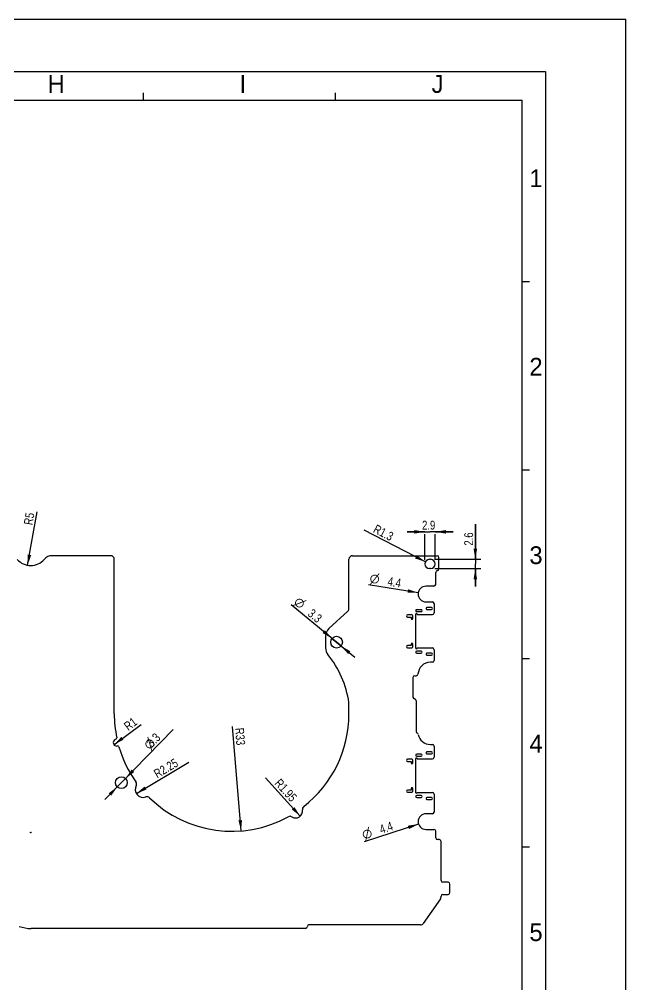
# Model space of a CAD drawing. Header units: millimetres. Extents: x 0 to 594, y 0 to 420.
# Drawn here: x 423.5 to 594, y 148.5 to 420 of the extents above; entities that cross this region are included whole.
import ezdxf

# ---------------------------------------------------------------- set-up
doc = ezdxf.new("R2010")
doc.units = ezdxf.units.MM
doc.header["$LTSCALE"] = 32.67
doc.layers.get('0').update_dxf_attribs({"linetype": 'CONTINUOUS'})
doc.styles.get("Standard").update_dxf_attribs({"font": 'txt', "width": 0.8})
doc.styles.add('TEXTSTYLE_2', font='txt')
doc.styles.add('TEXTSTYLE_3', font='symbol_asme.ttf')
doc.dimstyles.new('DIMSTYLE_1', dxfattribs={"dimtxt": 2.5, "dimasz": 3, "dimexe": 1.5, "dimexo": 1.2, "dimtad": 1, "dimdsep": 46, "dimtxsty": 'STANDARD', "dimblk": '_FILLED', "dimblk1": '_FILLED', "dimblk2": '_FILLED', "dimcen": 0.09, "dimazin": 2, "dimtp": 0.01, "dimtm": 0.01, "dimtfac": 1, "dimtofl": 0, "dimtmove": 0, "dimatfit": 3, "dimldrblk": '_FILLED', "dimfxl": 1, "dimtolj": 1, "dimarcsym": 0})
doc.dimstyles.new('DIMSTYLE_2', dxfattribs={"dimtxt": 2.5, "dimasz": 3, "dimexe": 1.5, "dimexo": 1.2, "dimtad": 1, "dimdsep": 46, "dimtxsty": 'STANDARD', "dimblk": '_FILLED', "dimblk1": '_FILLED', "dimblk2": '_FILLED', "dimcen": 0.09, "dimazin": 2, "dimtp": 0.01, "dimtm": 0.01, "dimtfac": 1, "dimtofl": 0, "dimtmove": 0, "dimatfit": 3, "dimldrblk": '_FILLED', "dimfxl": 1, "dimtolj": 1, "dimarcsym": 0})
doc.dimstyles.new('DIMSTYLE_3', dxfattribs={"dimtxt": 2.5, "dimasz": 3, "dimexe": 1.5, "dimexo": 1.2, "dimtad": 1, "dimdsep": 46, "dimtxsty": 'STANDARD', "dimblk": '_FILLED', "dimblk1": '_FILLED', "dimblk2": '_FILLED', "dimcen": 0.09, "dimazin": 2, "dimtp": 0.01, "dimtm": 0.01, "dimtfac": 1, "dimtofl": 0, "dimtmove": 0, "dimatfit": 1, "dimldrblk": '_FILLED', "dimfxl": 1, "dimtolj": 1, "dimarcsym": 0})
doc.dimstyles.new('DIMSTYLE_5', dxfattribs={"dimtxt": 2.5, "dimasz": 3, "dimexe": 1.5, "dimexo": 1.2, "dimtad": 1, "dimdsep": 46, "dimtxsty": 'STANDARD', "dimblk": '_FILLED', "dimblk1": '_FILLED', "dimblk2": '_FILLED', "dimcen": 0.09, "dimazin": 2, "dimtp": 0.01, "dimtm": 0.01, "dimtfac": 1, "dimtmove": 0, "dimatfit": 2, "dimldrblk": '_FILLED', "dimfxl": 1, "dimtolj": 1, "dimarcsym": 0})

# ---------------------------------------------------------------- blocks, each defined once
blk = doc.blocks.new('_FILLED')
at = {"color": 0, "linetype": 'BYBLOCK'}
blk.add_solid([(0, 0), (-1, 0.167), (-1, -0.167)], dxfattribs=at)
blk = doc.blocks.new('*D1')
at = {"color": 7, "linetype": 'CONTINUOUS'}
blk.add_line((425.81, 266.48), (428.48, 281.48), dxfattribs=at)
at = {"color": 7, "linetype": 'CONTINUOUS', "xscale": 3, "yscale": 3, "zscale": 3, "rotation": 259.9449396595}
blk.add_blockref('_FILLED', (425.81, 266.48), dxfattribs=at)
at = {"color": 7, "linetype": 'CONTINUOUS', "insert": (424.7, 278.09), "char_height": 2.5, "width": 4, "attachment_point": 1, "rotation": 79.9449, "line_spacing_factor": 0.9}
blk.add_mtext('R5', dxfattribs=at)
blk = doc.blocks.new('*D40')
at = {"color": 7, "linetype": 'CONTINUOUS'}
for p, q in [((537.54, 275.88), (532.54, 275.88)), ((532.54, 275.88), (538.99, 275.88)), ((537.54, 268.05), (537.54, 275.26)), ((545.44, 275.88), (538.99, 275.88)), ((540.44, 275.88), (545.44, 275.88)), ((540.44, 268.05), (540.44, 275.26))]:
    blk.add_line(p, q, dxfattribs=at)
at = {"color": 7, "linetype": 'CONTINUOUS', "xscale": 3, "yscale": 3, "zscale": 3}
blk.add_blockref('_FILLED', (537.54, 275.88), dxfattribs=at)
at = {"color": 7, "linetype": 'CONTINUOUS', "xscale": 3, "yscale": 3, "zscale": 3, "rotation": 180}
blk.add_blockref('_FILLED', (540.44, 275.88), dxfattribs=at)
at = {"color": 7, "linetype": 'CONTINUOUS', "insert": (538.59, 279.01), "char_height": 2.5, "width": 6, "attachment_point": 2, "line_spacing_factor": 0.9}
blk.add_mtext('2.9', dxfattribs=at)
blk = doc.blocks.new('*D41')
at = {"color": 7, "linetype": 'CONTINUOUS'}
for p, q in [((551.72, 268.15), (551.72, 278)), ((551.72, 278), (551.72, 266.85)), ((540.34, 268.15), (553.22, 268.15)), ((551.72, 260.55), (551.72, 266.85)), ((540.34, 265.55), (553.22, 265.55)), ((551.72, 265.55), (551.72, 260.55))]:
    blk.add_line(p, q, dxfattribs=at)
at = {"color": 7, "linetype": 'CONTINUOUS', "xscale": 3, "yscale": 3, "zscale": 3}
for p, rotation in [((551.72, 268.15), 270), ((551.72, 265.55), 90)]:
    blk.add_blockref('_FILLED', p, dxfattribs=dict(at, rotation=rotation))
at = {"color": 7, "linetype": 'CONTINUOUS', "insert": (548.6, 272), "char_height": 2.5, "width": 6, "attachment_point": 1, "rotation": 90, "line_spacing_factor": 0.9}
blk.add_mtext('2.6', dxfattribs=at)
blk = doc.blocks.new('*D42')
at = {"color": 7, "linetype": 'CONTINUOUS'}
blk.add_line((537.68, 267.45), (520.42, 276.36), dxfattribs=at)
at = {"color": 7, "linetype": 'CONTINUOUS', "xscale": 3, "yscale": 3, "zscale": 3, "rotation": 332.6978348647}
blk.add_blockref('_FILLED', (537.68, 267.45), dxfattribs=at)
at = {"color": 7, "linetype": 'CONTINUOUS', "insert": (528.96, 275.46), "char_height": 2.5, "width": 8, "attachment_point": 3, "rotation": 332.6978, "line_spacing_factor": 0.9}
blk.add_mtext('R1.3', dxfattribs=at)
blk = doc.blocks.new('*D43')
at = {"color": 7, "linetype": 'CONTINUOUS'}
blk.add_line((535.67, 258.75), (521.67, 261), dxfattribs=at)
at = {"color": 7, "linetype": 'CONTINUOUS', "xscale": 3, "yscale": 3, "zscale": 3, "rotation": 350.8646261844}
blk.add_blockref('_FILLED', (535.67, 258.75), dxfattribs=at)
at = {"color": 7, "linetype": 'CONTINUOUS', "insert": (531, 262.66), "char_height": 2.5, "width": 13.4231, "attachment_point": 3, "rotation": 350.8646, "line_spacing_factor": 0.9, "style": 'TEXTSTYLE_3'}
blk.add_mtext('{\\ftxt;\\W0.0001;\\H0.0001;\\~}{\\ftxt;\\W1.1794871795;\\H2.5; }{\\ftxt;\\W0.0001;\\H0.0001;\\~}\\ftxt;{\\W0.8;4.4}', dxfattribs=at)
blk = doc.blocks.new('*D44')
at = {"color": 7, "linetype": 'CONTINUOUS'}
blk.add_line((535.75, 193.71), (520.49, 188.69), dxfattribs=at)
at = {"color": 7, "linetype": 'CONTINUOUS', "xscale": 3, "yscale": 3, "zscale": 3, "rotation": 18.2207314153}
blk.add_blockref('_FILLED', (535.75, 193.71), dxfattribs=at)
at = {"color": 7, "linetype": 'CONTINUOUS', "insert": (528.02, 194.46), "char_height": 2.5, "width": 13.4231, "attachment_point": 3, "rotation": 18.2207, "line_spacing_factor": 0.9, "style": 'TEXTSTYLE_3'}
blk.add_mtext('{\\ftxt;\\W0.0001;\\H0.0001;\\~}{\\ftxt;\\W1.1794871795;\\H2.5; }{\\ftxt;\\W0.0001;\\H0.0001;\\~}\\ftxt;{\\W0.8;4.4}', dxfattribs=at)
blk = doc.blocks.new('*D65')
at = {"color": 7, "linetype": 'CONTINUOUS'}
for p, q in [((452.19, 205.35), (466.72, 220.32)), ((453.34, 206.53), (452.19, 205.35)), ((453.34, 206.53), (453.34, 206.53)), ((452.19, 205.35), (447.56, 200.58)), ((451.04, 204.17), (452.19, 205.35)), ((451.04, 204.17), (451.04, 204.17))]:
    blk.add_line(p, q, dxfattribs=at)
at = {"color": 7, "linetype": 'CONTINUOUS', "xscale": 3, "yscale": 3, "zscale": 3}
for p, rotation in [((453.34, 206.53), 225.858800442), ((451.04, 204.17), 45.8578457977)]:
    blk.add_blockref('_FILLED', p, dxfattribs=dict(at, rotation=rotation))
at = {"color": 7, "linetype": 'CONTINUOUS', "insert": (458.24, 216.07), "char_height": 2.5, "width": 13.4231, "attachment_point": 1, "rotation": 45.8584, "line_spacing_factor": 0.9, "style": 'TEXTSTYLE_3'}
blk.add_mtext('{\\ftxt;\\W0.0001;\\H0.0001;\\~}{\\ftxt;\\W1.1794871795;\\H2.5; }{\\ftxt;\\W0.0001;\\H0.0001;\\~}\\ftxt;{\\W0.8;3.3}', dxfattribs=at)
blk = doc.blocks.new('*D66')
at = {"color": 7, "linetype": 'CONTINUOUS'}
for p, q in [((512.69, 244.85), (499.95, 255.34)), ((511.41, 245.9), (511.41, 245.9)), ((511.41, 245.9), (512.69, 244.85)), ((513.96, 243.8), (512.69, 244.85)), ((512.69, 244.85), (517.82, 240.62)), ((513.96, 243.8), (513.96, 243.8))]:
    blk.add_line(p, q, dxfattribs=at)
at = {"color": 7, "linetype": 'CONTINUOUS', "xscale": 3, "yscale": 3, "zscale": 3}
for p, rotation in [((511.41, 245.9), 320.5335155422), ((513.96, 243.8), 140.5335155422)]:
    blk.add_blockref('_FILLED', p, dxfattribs=dict(at, rotation=rotation))
at = {"color": 7, "linetype": 'CONTINUOUS', "insert": (508.84, 252.06), "char_height": 2.5, "width": 13.4231, "attachment_point": 3, "rotation": 320.5345, "line_spacing_factor": 0.9, "style": 'TEXTSTYLE_3'}
blk.add_mtext('{\\ftxt;\\W0.0001;\\H0.0001;\\~}{\\ftxt;\\W1.1794871795;\\H2.5; }{\\ftxt;\\W0.0001;\\H0.0001;\\~}\\ftxt;{\\W0.8;3.3}', dxfattribs=at)
blk = doc.blocks.new('*D67')
at = {"color": 7, "linetype": 'CONTINUOUS'}
blk.add_line((485.85, 191.79), (483.47, 221.17), dxfattribs=at)
at = {"color": 7, "linetype": 'CONTINUOUS', "xscale": 3, "yscale": 3, "zscale": 3, "rotation": 274.6227061536}
blk.add_blockref('_FILLED', (485.85, 191.79), dxfattribs=at)
at = {"color": 7, "linetype": 'CONTINUOUS', "insert": (486.83, 218.43), "char_height": 2.5, "width": 6, "attachment_point": 2, "rotation": 274.6227, "line_spacing_factor": 0.9}
blk.add_mtext('R33', dxfattribs=at)
blk = doc.blocks.new('*D68')
at = {"color": 7, "linetype": 'CONTINUOUS'}
blk.add_line((502.48, 195.93), (492.72, 206.75), dxfattribs=at)
at = {"color": 7, "linetype": 'CONTINUOUS', "xscale": 3, "yscale": 3, "zscale": 3, "rotation": 312.0287487211}
blk.add_blockref('_FILLED', (502.48, 195.93), dxfattribs=at)
at = {"color": 7, "linetype": 'CONTINUOUS', "insert": (501.74, 201.41), "char_height": 2.5, "width": 10, "attachment_point": 3, "rotation": 312.0287, "line_spacing_factor": 0.9}
blk.add_mtext('R1.95', dxfattribs=at)
blk = doc.blocks.new('*D69')
at = {"color": 7, "linetype": 'CONTINUOUS'}
blk.add_line((456.39, 202.3), (471.19, 211.07), dxfattribs=at)
at = {"color": 7, "linetype": 'CONTINUOUS', "xscale": 3, "yscale": 3, "zscale": 3, "rotation": 210.6510591259}
blk.add_blockref('_FILLED', (456.39, 202.3), dxfattribs=at)
at = {"color": 7, "linetype": 'CONTINUOUS', "insert": (460.99, 208.66), "char_height": 2.5, "width": 10, "attachment_point": 1, "rotation": 30.6511, "line_spacing_factor": 0.9}
blk.add_mtext('R2.25', dxfattribs=at)
blk = doc.blocks.new('*D70')
at = {"color": 7, "linetype": 'CONTINUOUS'}
blk.add_line((450.09, 216.03), (457.71, 221.75), dxfattribs=at)
at = {"color": 7, "linetype": 'CONTINUOUS', "xscale": 3, "yscale": 3, "zscale": 3, "rotation": 216.9245402925}
blk.add_blockref('_FILLED', (450.09, 216.03), dxfattribs=at)
at = {"color": 7, "linetype": 'CONTINUOUS', "insert": (452.63, 221.84), "char_height": 2.5, "width": 4, "attachment_point": 1, "rotation": 36.9245, "line_spacing_factor": 0.9}
blk.add_mtext('R1', dxfattribs=at)

msp = doc.modelspace()

# ---------------------------------------------------------------- linework, layer by layer
at = {"color": 7, "linetype": 'CONTINUOUS'}
for p, q in [((0, 420), (594, 420)), ((594, 0), (594, 420)), ((20.422, 405.309), (571.422, 405.309)), ((571.422, 405.309), (571.422, 20.309)), ((458.422, 397.309), (458.422, 399.309)), ((512.422, 397.309), (512.422, 399.309)), ((26.422, 397.309), (564.922, 397.309)), ((564.922, 28.309), (564.922, 397.309)), ((564.922, 346.309), (566.922, 346.309)), ((564.922, 293.309), (566.922, 293.309)), ((449.188, 269.179), (432.75, 269.179)), ((517.188, 269.179), (540.988, 269.179)), ((450.188, 224.679), (450.188, 268.179)), ((516.188, 254.336), (516.188, 268.179)), ((538.838, 268.149), (539.138, 268.149)), ((541.488, 265.479), (541.488, 268.679)), ((539.138, 265.549), (538.838, 265.549)), ((540.588, 261.099), (540.588, 264.484)), ((540.088, 260.599), (537.838, 260.599)), ((537.838, 256.199), (539.638, 256.199)), ((540.138, 255.699), (540.138, 253.124)), ((510.548, 248.669), (515.868, 253.602)), ((533.893, 252.519), (532.643, 252.519)), ((534.893, 252.624), (534.893, 243.224)), ((536.523, 253.994), (535.223, 253.994)), ((535.223, 253.444), (536.523, 253.444)), ((535.393, 252.624), (539.638, 252.624)), ((539.423, 254.594), (538.123, 254.594)), ((538.123, 254.044), (539.423, 254.044)), ((532.643, 251.919), (533.673, 251.919)), ((533.673, 251.919), (533.673, 251.494)), ((534.123, 251.494), (534.123, 252.289)), ((509.588, 246.47), (509.588, 243.254)), ((533.673, 243.879), (532.643, 243.879)), ((532.643, 243.279), (533.893, 243.279)), ((533.673, 244.304), (533.673, 243.879)), ((534.123, 243.509), (534.123, 244.304)), ((536.523, 242.354), (535.223, 242.354)), ((535.223, 241.804), (536.523, 241.804)), ((535.393, 243.224), (539.638, 243.224)), ((539.423, 241.754), (538.123, 241.754)), ((540.138, 242.724), (540.138, 239.699)), ((538.123, 241.204), (539.423, 241.204)), ((539.638, 239.199), (539.088, 239.199)), ((564.922, 240.309), (566.922, 240.309)), ((534.188, 234.899), (534.188, 229.389)), ((534.688, 235.399), (535.093, 235.399)), ((535.088, 228.414), (535.088, 219.749)), ((516.188, 224.679), (516.188, 227.864)), ((539.088, 216.099), (539.638, 216.099)), ((540.138, 215.599), (540.138, 212.524)), ((533.893, 211.919), (532.643, 211.919)), ((534.893, 212.024), (534.893, 202.624)), ((536.523, 213.394), (535.223, 213.394)), ((535.223, 212.844), (536.523, 212.844)), ((535.393, 212.024), (539.638, 212.024)), ((539.423, 213.994), (538.123, 213.994)), ((538.123, 213.444), (539.423, 213.444)), ((532.643, 211.319), (533.673, 211.319)), ((533.673, 211.319), (533.673, 210.894)), ((534.123, 210.894), (534.123, 211.689)), ((533.673, 203.704), (533.673, 203.279)), ((534.123, 202.909), (534.123, 203.704)), ((533.673, 203.279), (532.643, 203.279)), ((532.643, 202.679), (533.893, 202.679)), ((536.523, 201.754), (535.223, 201.754)), ((535.223, 201.204), (536.523, 201.204)), ((535.393, 202.624), (539.638, 202.624)), ((539.423, 201.154), (538.123, 201.154)), ((540.138, 202.124), (540.138, 197.099)), ((538.123, 200.604), (539.423, 200.604)), ((539.638, 196.599), (537.838, 196.599)), ((426.588, 191.349), (426.788, 191.349)), ((426.688, 191.449), (426.688, 191.249)), ((537.838, 192.199), (540.088, 192.199)), ((540.588, 189.849), (540.588, 191.699)), ((541.588, 189.349), (541.088, 189.349)), ((542.088, 177.849), (542.088, 188.849)), ((564.922, 187.309), (566.922, 187.309)), ((544.088, 177.349), (542.588, 177.349)), ((544.588, 174.449), (544.588, 176.849)), ((542.588, 173.949), (544.088, 173.949)), ((541.907, 172.66), (537.087, 165.776)), ((542.088, 173.233), (542.088, 173.449)), ((503.938, 164.349), (426.858, 164.349)), ((536.267, 165.349), (504.938, 165.349))]:
    msp.add_line(p, q, dxfattribs=at)
for centre, radius in [((512.688, 244.849), 1.65), ((452.188, 205.349), 1.65), ((426.688, 191.349), 0.1)]:
    msp.add_circle(centre, radius, dxfattribs=at)
for centre, radius, start, end in [((432.75, 266.179), 3, 90, 139.26964), ((449.188, 268.179), 1, 0, 90), ((517.188, 268.179), 1, 90, 180), ((540.988, 268.679), 0.5, 0, 90), ((426.688, 271.399), 5, 220.73036, 319.26964), ((538.838, 266.849), 1.3, 90, 270), ((539.138, 266.849), 1.3, 270, 90), ((541.088, 264.484), 0.5, 95.73917, 180), ((540.988, 265.479), 0.5, 275.73917, 360), ((540.088, 261.099), 0.5, 270, 360), ((537.838, 258.399), 2.2, 90, 270), ((539.638, 255.699), 0.5, 0, 90), ((515.188, 254.336), 1, 312.84, 360), ((532.643, 252.219), 0.3, 90, 270), ((533.893, 252.289), 0.23, 0, 90), ((535.143, 252.624), 0.25, 0, 180), ((535.223, 253.719), 0.275, 90, 270), ((536.523, 253.719), 0.275, 270, 90), ((538.123, 254.319), 0.275, 90, 270), ((539.423, 254.319), 0.275, 270, 90), ((539.638, 253.124), 0.5, 270, 360), ((533.898, 251.494), 0.225, 180, 360), ((512.588, 246.47), 3, 132.84, 180), ((533.898, 244.304), 0.225, 0, 180), ((512.588, 243.254), 3, 180, 218.64112), ((532.643, 243.579), 0.3, 90, 270), ((533.893, 243.509), 0.23, 270, 360), ((535.143, 243.224), 0.25, 180, 360), ((535.223, 242.079), 0.275, 90, 270), ((536.523, 242.079), 0.275, 270, 90), ((538.123, 241.479), 0.275, 90, 270), ((539.423, 241.479), 0.275, 270, 90), ((539.638, 242.724), 0.5, 0, 90), ((487.828, 223.459), 28.7, 8.82807, 38.64112), ((539.088, 235.699), 3.5, 90, 177.13402), ((539.638, 239.699), 0.5, 270, 360), ((534.688, 234.899), 0.5, 90, 180), ((535.093, 235.899), 0.5, 270, 357.13402), ((534.688, 229.399), 0.5, 180, 264.26083), ((534.588, 228.404), 0.5, 0, 84.26083), ((483.188, 224.679), 33, 180, 191.76266), ((483.188, 224.679), 33, 307.91767, 360), ((450.892, 216.627), 1, 103.18021, 284.81979), ((450.587, 217.891), 0.3, 284.78459, 11.76266), ((535.588, 219.749), 0.5, 180, 244.63592), ((535.159, 218.846), 0.5, 10.85948, 64.63592), ((539.088, 219.599), 3.5, 190.85948, 270), ((451.216, 215.368), 0.3, 16.23734, 103.21541), ((483.188, 224.679), 33, 196.23734, 215.38329), ((539.638, 215.599), 0.5, 0, 90), ((532.643, 211.619), 0.3, 90, 270), ((533.893, 211.689), 0.23, 0, 90), ((535.143, 212.024), 0.25, 0, 180), ((535.223, 213.119), 0.275, 90, 270), ((536.523, 213.119), 0.275, 270, 90), ((538.123, 213.719), 0.275, 90, 270), ((539.423, 213.719), 0.275, 270, 90), ((539.638, 212.524), 0.5, 270, 360), ((533.898, 210.894), 0.225, 180, 360), ((458.326, 203.446), 2.25, 151.591, 289.409), ((455.468, 204.992), 1, 331.591, 35.38329), ((533.898, 203.704), 0.225, 0, 180), ((459.406, 200.38), 1, 45.61671, 109.409), ((483.188, 224.679), 33, 225.61671, 298.82233), ((532.643, 202.979), 0.3, 90, 270), ((533.893, 202.909), 0.23, 270, 360), ((535.143, 202.624), 0.25, 180, 360), ((535.223, 201.479), 0.275, 90, 270), ((536.523, 201.479), 0.275, 270, 90), ((538.123, 200.879), 0.275, 90, 270), ((539.423, 200.879), 0.275, 270, 90), ((539.638, 202.124), 0.5, 0, 90), ((504.082, 197.857), 1, 127.91767, 189.41071), ((499.579, 194.891), 1, 57.32929, 118.82233), ((501.172, 197.375), 1.95, 237.32929, 9.41071), ((537.838, 194.399), 2.2, 90, 270), ((539.638, 197.099), 0.5, 270, 360), ((540.088, 191.699), 0.5, 0, 90), ((541.088, 189.849), 0.5, 180, 270), ((541.588, 188.849), 0.5, 0, 90), ((542.588, 177.849), 0.5, 180, 270), ((544.088, 176.849), 0.5, 0, 90), ((542.588, 173.449), 0.5, 90, 180), ((544.088, 174.449), 0.5, 270, 360), ((541.088, 173.233), 1, 325, 360), ((536.267, 166.349), 1, 270, 325), ((426.858, 174.349), 10, 250.25008, 270), ((503.938, 164.849), 0.5, 270, 360), ((504.938, 164.849), 0.5, 90, 180)]:
    msp.add_arc(centre, radius, start, end, dxfattribs=at)
for points in [[(522.745, 263.308), (522.364, 263.24), (522.459, 263.372)], [(522.831, 263.386), (522.459, 263.372), (522.57, 263.484)], [(522.459, 263.372), (522.831, 263.386), (522.745, 263.308)], [(523.055, 263.516), (522.57, 263.484), (522.698, 263.592)], [(523.055, 263.516), (522.936, 263.462), (522.57, 263.484)], [(522.57, 263.484), (522.936, 263.462), (522.831, 263.386)], [(523.436, 263.585), (522.698, 263.592), (522.823, 263.683)], [(523.304, 263.569), (523.19, 263.55), (522.698, 263.592)], [(523.436, 263.585), (523.304, 263.569), (522.698, 263.592)], [(522.698, 263.592), (523.19, 263.55), (523.055, 263.516)], [(524.125, 263.271), (522.705, 261.909), (523.929, 263.431)], [(524.268, 263.469), (522.823, 263.683), (522.961, 263.735)], [(523.436, 263.585), (522.823, 263.683), (524.268, 263.469)], [(524.09, 263.627), (522.961, 263.735), (523.117, 263.784)], [(524.268, 263.469), (522.961, 263.735), (524.09, 263.627)], [(523.969, 263.684), (523.117, 263.784), (523.288, 263.812)], [(523.117, 263.784), (523.969, 263.684), (524.09, 263.627)], [(523.726, 263.778), (523.288, 263.812), (523.438, 263.825)], [(523.726, 263.778), (523.849, 263.74), (523.288, 263.812)], [(523.288, 263.812), (523.849, 263.74), (523.969, 263.684)], [(523.562, 263.564), (523.436, 263.585), (524.268, 263.469)], [(523.438, 263.825), (523.603, 263.817), (523.726, 263.778)], [(523.67, 263.547), (523.562, 263.564), (524.268, 263.469)], [(523.757, 263.514), (523.67, 263.547), (524.268, 263.469)], [(523.845, 263.482), (523.757, 263.514), (524.268, 263.469)], [(523.929, 263.431), (523.845, 263.482), (524.268, 263.469)], [(523.929, 263.431), (524.268, 263.469), (524.379, 263.359)], [(523.929, 263.431), (524.379, 263.359), (524.125, 263.271)], [(524.798, 264.123), (524.09, 263.627), (524.62, 264.281)], [(524.09, 263.627), (524.798, 264.123), (524.268, 263.469)], [(524.379, 263.359), (524.452, 263.236), (524.125, 263.271)], [(522.722, 261.556), (522.016, 261.078), (522.544, 261.714)], [(522.016, 261.078), (522.722, 261.556), (522.212, 260.917)], [(522.433, 262.748), (522.175, 262.641), (522.199, 262.786)], [(522.433, 262.748), (522.433, 262.637), (522.175, 262.641)], [(522.175, 262.641), (522.433, 262.637), (522.431, 262.508)], [(522.431, 262.508), (522.188, 262.491), (522.175, 262.641)], [(522.188, 262.491), (522.431, 262.508), (522.45, 262.394)], [(522.45, 262.394), (522.201, 262.342), (522.188, 262.491)], [(522.471, 262.871), (522.199, 262.786), (522.225, 262.948)], [(522.199, 262.786), (522.471, 262.871), (522.433, 262.748)], [(522.201, 262.342), (522.45, 262.394), (522.471, 262.298)], [(522.471, 262.298), (522.235, 262.207), (522.201, 262.342)], [(522.509, 262.994), (522.225, 262.948), (522.287, 263.104)], [(522.225, 262.948), (522.509, 262.994), (522.471, 262.871)], [(522.471, 262.298), (522.508, 262.181), (522.235, 262.207)], [(522.235, 262.207), (522.508, 262.181), (522.566, 262.08)], [(522.566, 262.08), (522.305, 262.066), (522.235, 262.207)], [(522.566, 263.115), (522.287, 263.104), (522.364, 263.24)], [(522.287, 263.104), (522.566, 263.115), (522.509, 262.994)], [(522.305, 262.066), (522.566, 262.08), (522.626, 261.996)], [(522.626, 261.996), (522.359, 261.946), (522.305, 262.066)], [(522.626, 261.996), (522.705, 261.909), (522.359, 261.946)], [(522.45, 261.821), (522.359, 261.946), (522.705, 261.909)], [(522.745, 263.308), (522.655, 263.211), (522.364, 263.24)], [(522.364, 263.24), (522.655, 263.211), (522.566, 263.115)], [(522.882, 261.751), (522.45, 261.821), (522.705, 261.909)], [(522.882, 261.751), (522.544, 261.714), (522.45, 261.821)], [(522.882, 261.751), (522.967, 261.701), (522.544, 261.714)], [(523.249, 261.619), (523.375, 261.598), (522.544, 261.714)], [(523.159, 261.633), (523.249, 261.619), (522.544, 261.714)], [(523.054, 261.668), (523.159, 261.633), (522.544, 261.714)], [(522.967, 261.701), (523.054, 261.668), (522.544, 261.714)], [(523.85, 261.448), (522.544, 261.714), (523.375, 261.598)], [(522.544, 261.714), (523.85, 261.448), (522.722, 261.556)], [(522.705, 261.909), (524.125, 263.271), (522.882, 261.751)], [(522.722, 261.556), (523.85, 261.448), (523.694, 261.399)], [(523.694, 261.399), (522.842, 261.499), (522.722, 261.556)], [(522.842, 261.499), (523.694, 261.399), (523.542, 261.368)], [(523.542, 261.368), (522.962, 261.443), (522.842, 261.499)], [(523.085, 261.405), (522.962, 261.443), (523.542, 261.368)], [(523.212, 261.384), (523.085, 261.405), (523.542, 261.368)], [(523.212, 261.384), (523.542, 261.368), (523.374, 261.358)], [(523.991, 261.518), (523.375, 261.598), (523.507, 261.614)], [(523.375, 261.598), (523.991, 261.518), (523.85, 261.448)], [(523.507, 261.614), (523.639, 261.63), (524.131, 261.588)], [(523.507, 261.614), (524.131, 261.588), (523.991, 261.518)], [(524.131, 261.588), (523.639, 261.63), (523.756, 261.666)], [(523.756, 261.666), (523.876, 261.721), (524.242, 261.699)], [(523.756, 261.666), (524.242, 261.699), (524.131, 261.588)], [(524.242, 261.699), (523.876, 261.721), (523.98, 261.797)], [(524.352, 261.811), (523.98, 261.797), (524.085, 261.872)], [(523.98, 261.797), (524.352, 261.811), (524.242, 261.699)], [(524.085, 261.872), (524.174, 261.969), (524.447, 261.943)], [(524.085, 261.872), (524.447, 261.943), (524.352, 261.811)], [(524.185, 263.187), (524.125, 263.271), (524.452, 263.236)], [(524.447, 261.943), (524.174, 261.969), (524.246, 262.068)], [(524.185, 263.187), (524.452, 263.236), (524.525, 263.114)], [(524.525, 263.114), (524.264, 263.1), (524.185, 263.187)], [(524.525, 262.079), (524.246, 262.068), (524.302, 262.189)], [(524.246, 262.068), (524.525, 262.079), (524.447, 261.943)], [(524.264, 263.1), (524.525, 263.114), (524.576, 262.976)], [(524.576, 262.976), (524.303, 263.002), (524.264, 263.1)], [(524.587, 262.235), (524.302, 262.189), (524.358, 262.309)], [(524.302, 262.189), (524.587, 262.235), (524.525, 262.079)], [(524.34, 262.885), (524.303, 263.002), (524.576, 262.976)], [(524.34, 262.885), (524.576, 262.976), (524.61, 262.841)], [(524.61, 262.841), (524.38, 262.786), (524.34, 262.885)], [(524.613, 262.397), (524.358, 262.309), (524.379, 262.435)], [(524.358, 262.309), (524.613, 262.397), (524.587, 262.235)], [(524.379, 262.435), (524.396, 262.543), (524.636, 262.541)], [(524.379, 262.435), (524.636, 262.541), (524.613, 262.397)], [(524.38, 262.786), (524.61, 262.841), (524.641, 262.688)], [(524.641, 262.688), (524.398, 262.672), (524.38, 262.786)], [(524.636, 262.541), (524.396, 262.543), (524.398, 262.672)], [(524.398, 262.672), (524.641, 262.688), (524.636, 262.541)], [(501.135, 255.289), (500.285, 255.232), (501.061, 255.515)], [(500.285, 255.232), (501.135, 255.289), (500.373, 254.994)], [(501.275, 255.717), (501.02, 255.809), (501.033, 255.94)], [(501.275, 255.717), (501.299, 255.603), (501.02, 255.809)], [(501.035, 255.655), (501.02, 255.809), (501.299, 255.603)], [(501.265, 255.82), (501.033, 255.94), (501.044, 256.097)], [(501.033, 255.94), (501.265, 255.82), (501.275, 255.717)], [(501.373, 255.376), (501.035, 255.655), (501.299, 255.603)], [(501.373, 255.376), (501.061, 255.515), (501.035, 255.655)], [(501.294, 256.056), (501.044, 256.097), (501.083, 256.23)], [(501.294, 256.056), (501.267, 255.937), (501.044, 256.097)], [(501.044, 256.097), (501.267, 255.937), (501.265, 255.82)], [(501.622, 255.077), (501.721, 254.995), (501.061, 255.515)], [(501.552, 255.135), (501.622, 255.077), (501.061, 255.515)], [(501.479, 255.218), (501.552, 255.135), (501.061, 255.515)], [(501.42, 255.29), (501.479, 255.218), (501.061, 255.515)], [(501.373, 255.376), (501.42, 255.29), (501.061, 255.515)], [(502.055, 254.626), (501.061, 255.515), (501.721, 254.995)], [(501.061, 255.515), (502.055, 254.626), (501.135, 255.289)], [(501.324, 256.15), (501.083, 256.23), (501.148, 256.366)], [(501.083, 256.23), (501.324, 256.15), (501.294, 256.056)], [(501.135, 255.289), (502.055, 254.626), (501.896, 254.662)], [(501.896, 254.662), (501.211, 255.179), (501.135, 255.289)], [(501.365, 256.257), (501.148, 256.366), (501.212, 256.502)], [(501.148, 256.366), (501.365, 256.257), (501.324, 256.15)], [(501.211, 255.179), (501.896, 254.662), (501.748, 254.713)], [(501.748, 254.713), (501.286, 255.07), (501.211, 255.179)], [(501.488, 256.464), (501.212, 256.502), (501.305, 256.614)], [(501.488, 256.464), (501.433, 256.368), (501.212, 256.502)], [(501.212, 256.502), (501.433, 256.368), (501.365, 256.257)], [(503.212, 256.06), (501.299, 255.603), (503.125, 256.298)], [(501.299, 255.603), (503.212, 256.06), (501.373, 255.376)], [(501.583, 256.551), (501.305, 256.614), (501.409, 256.741)], [(501.305, 256.614), (501.583, 256.551), (501.488, 256.464)], [(501.679, 256.638), (501.409, 256.741), (501.542, 256.845)], [(501.409, 256.741), (501.679, 256.638), (501.583, 256.551)], [(501.788, 256.713), (501.542, 256.845), (501.677, 256.923)], [(501.542, 256.845), (501.788, 256.713), (501.679, 256.638)], [(502.04, 256.789), (501.677, 256.923), (501.826, 256.989)], [(502.04, 256.789), (501.914, 256.751), (501.677, 256.923)], [(501.677, 256.923), (501.914, 256.751), (501.788, 256.713)], [(502.154, 256.813), (501.826, 256.989), (501.978, 257.03)], [(501.826, 256.989), (502.154, 256.813), (502.04, 256.789)], [(502.414, 256.813), (501.978, 257.03), (502.143, 257.059)], [(502.414, 256.813), (502.283, 256.826), (501.978, 257.03)], [(501.978, 257.03), (502.283, 256.826), (502.154, 256.813)], [(502.777, 256.679), (502.143, 257.059), (502.298, 257.074)], [(502.655, 256.732), (502.547, 256.774), (502.143, 257.059)], [(502.777, 256.679), (502.655, 256.732), (502.143, 257.059)], [(502.143, 257.059), (502.547, 256.774), (502.414, 256.813)], [(503.436, 256.16), (502.298, 257.074), (502.443, 257.049)], [(502.777, 256.679), (502.298, 257.074), (503.436, 256.16)], [(503.362, 256.386), (502.443, 257.049), (502.602, 257.012)], [(503.436, 256.16), (502.443, 257.049), (503.362, 256.386)], [(503.287, 256.495), (502.602, 257.012), (502.763, 256.95)], [(502.602, 257.012), (503.287, 256.495), (503.362, 256.386)], [(503.125, 256.7), (503.212, 256.605), (502.763, 256.95)], [(503.125, 256.7), (502.763, 256.95), (502.899, 256.886)], [(502.763, 256.95), (503.212, 256.605), (503.287, 256.495)], [(502.875, 256.598), (502.777, 256.679), (503.436, 256.16)], [(502.96, 256.528), (502.875, 256.598), (503.436, 256.16)], [(502.899, 256.886), (503.038, 256.795), (503.125, 256.7)], [(503.193, 255.06), (502.928, 255.112), (503.01, 255.211)], [(503.018, 256.456), (502.96, 256.528), (503.436, 256.16)], [(503.01, 255.211), (503.079, 255.295), (503.285, 255.173)], [(503.01, 255.211), (503.285, 255.173), (503.193, 255.06)], [(503.077, 256.384), (503.018, 256.456), (503.436, 256.16)], [(503.125, 256.298), (503.077, 256.384), (503.436, 256.16)], [(503.285, 255.173), (503.079, 255.295), (503.146, 255.406)], [(503.125, 256.298), (503.436, 256.16), (503.477, 256.008)], [(503.125, 256.298), (503.477, 256.008), (503.212, 256.06)], [(503.364, 255.297), (503.146, 255.406), (503.188, 255.513)], [(503.146, 255.406), (503.364, 255.297), (503.285, 255.173)], [(503.415, 255.445), (503.188, 255.513), (503.203, 255.619)], [(503.188, 255.513), (503.415, 255.445), (503.364, 255.297)], [(503.203, 255.619), (503.231, 255.738), (503.454, 255.578)], [(503.203, 255.619), (503.454, 255.578), (503.415, 255.445)], [(503.222, 255.958), (503.212, 256.06), (503.478, 255.866)], [(503.477, 256.008), (503.478, 255.866), (503.212, 256.06)], [(503.222, 255.958), (503.478, 255.866), (503.478, 255.723)], [(503.478, 255.723), (503.246, 255.843), (503.222, 255.958)], [(503.454, 255.578), (503.231, 255.738), (503.246, 255.843)], [(503.246, 255.843), (503.478, 255.723), (503.454, 255.578)], [(504.224, 256.457), (503.362, 256.386), (504.15, 256.683)], [(503.362, 256.386), (504.224, 256.457), (503.436, 256.16)], [(501.373, 254.975), (501.286, 255.07), (501.748, 254.713)], [(501.472, 254.893), (501.373, 254.975), (501.748, 254.713)], [(501.472, 254.893), (501.748, 254.713), (501.598, 254.789)], [(502.212, 254.615), (501.721, 254.995), (501.843, 254.942)], [(501.721, 254.995), (502.212, 254.615), (502.055, 254.626)], [(501.843, 254.942), (501.965, 254.889), (502.368, 254.604)], [(501.843, 254.942), (502.368, 254.604), (502.212, 254.615)], [(502.368, 254.604), (501.965, 254.889), (502.084, 254.862)], [(502.084, 254.862), (502.215, 254.849), (502.52, 254.645)], [(502.084, 254.862), (502.52, 254.645), (502.368, 254.604)], [(502.52, 254.645), (502.215, 254.849), (502.343, 254.861)], [(502.672, 254.686), (502.343, 254.861), (502.472, 254.874)], [(502.343, 254.861), (502.672, 254.686), (502.52, 254.645)], [(502.472, 254.874), (502.598, 254.912), (502.821, 254.752)], [(502.472, 254.874), (502.821, 254.752), (502.672, 254.686)], [(502.821, 254.752), (502.598, 254.912), (502.71, 254.962)], [(502.956, 254.83), (502.71, 254.962), (502.819, 255.037)], [(502.71, 254.962), (502.956, 254.83), (502.821, 254.752)], [(503.088, 254.933), (502.819, 255.037), (502.928, 255.112)], [(502.819, 255.037), (503.088, 254.933), (502.956, 254.83)], [(502.928, 255.112), (503.193, 255.06), (503.088, 254.933)], [(459.949, 217.441), (458.946, 216.381), (458.982, 216.523)], [(459.378, 216.826), (458.946, 216.381), (459.949, 217.441)], [(459.949, 217.441), (458.982, 216.523), (459.718, 217.386)], [(459.718, 217.386), (458.982, 216.523), (459.032, 216.679)], [(459.032, 216.679), (459.603, 217.32), (459.718, 217.386)], [(459.603, 217.32), (459.032, 216.679), (459.107, 216.835)], [(459.107, 216.835), (459.488, 217.253), (459.603, 217.32)], [(459.386, 217.174), (459.488, 217.253), (459.107, 216.835)], [(459.386, 217.174), (459.107, 216.835), (459.182, 216.965)], [(459.182, 216.965), (459.283, 217.095), (459.386, 217.174)], [(459.467, 216.918), (459.378, 216.826), (459.949, 217.441)], [(459.543, 216.996), (459.467, 216.918), (459.949, 217.441)], [(459.718, 218.25), (459.718, 217.386), (459.486, 218.195)], [(459.62, 217.049), (459.543, 216.996), (459.949, 217.441)], [(459.696, 217.102), (459.62, 217.049), (459.949, 217.441)], [(459.786, 217.142), (459.696, 217.102), (459.949, 217.441)], [(459.718, 217.386), (459.718, 218.25), (459.949, 217.441)], [(459.786, 217.142), (459.949, 217.441), (460.104, 217.469)], [(459.786, 217.142), (460.104, 217.469), (460.03, 217.21)], [(460.03, 217.21), (460.33, 215.266), (459.786, 217.142)], [(460.104, 217.469), (460.246, 217.458), (460.03, 217.21)], [(460.133, 217.211), (460.03, 217.21), (460.246, 217.458)], [(460.33, 215.266), (460.03, 217.21), (460.562, 215.321)], [(460.133, 217.211), (460.246, 217.458), (460.388, 217.448)], [(460.388, 217.448), (460.249, 217.226), (460.133, 217.211)], [(460.249, 217.226), (460.388, 217.448), (460.53, 217.411)], [(460.53, 217.411), (460.353, 217.202), (460.249, 217.226)], [(460.47, 217.165), (460.353, 217.202), (460.53, 217.411)], [(460.47, 217.165), (460.53, 217.411), (460.66, 217.361)], [(460.66, 217.361), (460.573, 217.141), (460.47, 217.165)], [(460.573, 217.141), (460.66, 217.361), (460.803, 217.299)], [(460.803, 217.299), (460.677, 217.091), (460.573, 217.141)], [(460.677, 217.091), (460.803, 217.299), (460.921, 217.21)], [(460.921, 217.21), (460.782, 217.015), (460.677, 217.091)], [(460.86, 216.938), (460.782, 217.015), (460.921, 217.21)], [(460.86, 216.938), (460.921, 217.21), (461.025, 217.109)], [(459.378, 216.826), (458.948, 216.226), (458.946, 216.381)], [(459.378, 216.826), (459.315, 216.709), (458.948, 216.226)], [(459.315, 216.709), (459.265, 216.605), (458.948, 216.226)], [(458.948, 216.226), (459.265, 216.605), (459.215, 216.475)], [(459.215, 216.475), (458.963, 216.058), (458.948, 216.226)], [(459.215, 216.475), (459.191, 216.346), (458.963, 216.058)], [(458.963, 216.058), (459.191, 216.346), (459.193, 216.217)], [(459.193, 216.217), (458.992, 215.904), (458.963, 216.058)], [(458.992, 215.904), (459.193, 216.217), (459.208, 216.101)], [(459.208, 216.101), (459.046, 215.75), (458.992, 215.904)], [(459.208, 216.101), (459.236, 215.972), (459.046, 215.75)], [(459.046, 215.75), (459.236, 215.972), (459.263, 215.843)], [(459.263, 215.843), (459.112, 215.609), (459.046, 215.75)], [(459.112, 215.609), (459.263, 215.843), (459.33, 215.728)], [(459.33, 215.728), (459.205, 215.468), (459.112, 215.609)], [(459.205, 215.468), (459.33, 215.728), (459.409, 215.626)], [(459.409, 215.626), (459.322, 215.354), (459.205, 215.468)], [(459.322, 215.354), (459.409, 215.626), (459.488, 215.524)], [(459.488, 215.524), (459.427, 215.252), (459.322, 215.354)], [(459.488, 215.524), (459.579, 215.461), (459.427, 215.252)], [(459.427, 215.252), (459.579, 215.461), (459.683, 215.385)], [(459.683, 215.385), (459.557, 215.177), (459.427, 215.252)], [(459.557, 215.177), (459.683, 215.385), (459.787, 215.335)], [(459.787, 215.335), (459.688, 215.101), (459.557, 215.177)], [(459.688, 215.101), (459.787, 215.335), (459.878, 215.298)], [(459.878, 215.298), (459.817, 215.052), (459.688, 215.101)], [(459.878, 215.298), (459.995, 215.261), (459.817, 215.052)], [(459.817, 215.052), (459.995, 215.261), (460.111, 215.25)], [(460.111, 215.25), (459.973, 215.028), (459.817, 215.052)], [(459.973, 215.028), (460.111, 215.25), (460.214, 215.251)], [(460.214, 215.251), (460.102, 215.004), (459.973, 215.028)], [(460.214, 215.251), (460.33, 215.266), (460.102, 215.004)], [(460.257, 215.007), (460.102, 215.004), (460.33, 215.266)], [(460.562, 215.321), (460.257, 215.007), (460.33, 215.266)], [(460.562, 215.321), (460.399, 215.022), (460.257, 215.007)], [(461.366, 215.939), (460.399, 215.022), (460.97, 215.637)], [(460.399, 215.022), (461.366, 215.939), (460.63, 215.077)], [(460.881, 215.545), (460.97, 215.637), (460.399, 215.022)], [(460.818, 215.48), (460.881, 215.545), (460.399, 215.022)], [(460.728, 215.414), (460.818, 215.48), (460.399, 215.022)], [(460.652, 215.361), (460.728, 215.414), (460.399, 215.022)], [(460.562, 215.321), (460.652, 215.361), (460.399, 215.022)], [(460.63, 215.077), (460.617, 214.225), (460.399, 215.022)], [(460.617, 214.225), (460.63, 215.077), (460.861, 214.293)], [(460.63, 215.077), (461.366, 215.939), (461.316, 215.784)], [(461.316, 215.784), (460.745, 215.143), (460.63, 215.077)], [(460.745, 215.143), (461.316, 215.784), (461.254, 215.641)], [(461.254, 215.641), (460.86, 215.209), (460.745, 215.143)], [(461.025, 217.109), (460.952, 216.849), (460.86, 216.938)], [(460.962, 215.288), (460.86, 215.209), (461.254, 215.641)], [(460.952, 216.849), (461.025, 217.109), (461.143, 216.994)], [(461.143, 216.994), (461.018, 216.734), (460.952, 216.849)], [(461.051, 215.38), (460.962, 215.288), (461.254, 215.641)], [(461.389, 216.095), (460.97, 215.637), (461.033, 215.754)], [(460.97, 215.637), (461.389, 216.095), (461.366, 215.939)], [(461.018, 216.734), (461.143, 216.994), (461.236, 216.854)], [(461.236, 216.854), (461.084, 216.619), (461.018, 216.734)], [(461.033, 215.754), (461.096, 215.871), (461.413, 216.25)], [(461.033, 215.754), (461.413, 216.25), (461.389, 216.095)], [(461.051, 215.38), (461.254, 215.641), (461.166, 215.498)], [(461.084, 216.619), (461.236, 216.854), (461.302, 216.713)], [(461.302, 216.713), (461.125, 216.504), (461.084, 216.619)], [(461.413, 216.25), (461.096, 215.871), (461.133, 215.988)], [(461.153, 216.375), (461.125, 216.504), (461.302, 216.713)], [(461.133, 215.988), (461.156, 216.117), (461.384, 216.404)], [(461.133, 215.988), (461.384, 216.404), (461.413, 216.25)], [(461.153, 216.375), (461.302, 216.713), (461.356, 216.559)], [(461.356, 216.559), (461.154, 216.246), (461.153, 216.375)], [(461.154, 216.246), (461.356, 216.559), (461.384, 216.404)], [(461.384, 216.404), (461.156, 216.117), (461.154, 216.246)], [(521.835, 192.902), (521.434, 192.136), (521.605, 192.96)], [(521.434, 192.136), (521.835, 192.902), (521.665, 192.077)], [(520.316, 190.98), (520.073, 190.842), (520.08, 190.998)], [(520.073, 190.842), (520.316, 190.98), (520.322, 190.847)], [(520.322, 190.847), (520.09, 190.675), (520.073, 190.842)], [(520.387, 191.234), (520.351, 191.107), (520.08, 190.998)], [(520.387, 191.234), (520.08, 190.998), (520.104, 191.16)], [(520.08, 190.998), (520.351, 191.107), (520.316, 190.98)], [(520.09, 190.675), (520.322, 190.847), (520.344, 190.72)], [(520.344, 190.72), (520.142, 190.519), (520.09, 190.675)], [(520.427, 191.343), (520.104, 191.16), (520.15, 191.31)], [(520.104, 191.16), (520.427, 191.343), (520.387, 191.234)], [(520.142, 190.519), (520.344, 190.72), (520.367, 190.593)], [(520.367, 190.593), (520.187, 190.38), (520.142, 190.519)], [(520.567, 191.562), (520.486, 191.458), (520.15, 191.31)], [(520.567, 191.562), (520.15, 191.31), (520.214, 191.465)], [(520.15, 191.31), (520.486, 191.458), (520.427, 191.343)], [(520.367, 190.593), (520.418, 190.495), (520.187, 190.38)], [(520.187, 190.38), (520.418, 190.495), (520.476, 190.379)], [(520.476, 190.379), (520.267, 190.253), (520.187, 190.38)], [(520.873, 191.797), (520.763, 191.723), (520.214, 191.465)], [(520.873, 191.797), (520.214, 191.465), (520.284, 191.603)], [(520.763, 191.723), (520.671, 191.654), (520.214, 191.465)], [(520.214, 191.465), (520.671, 191.654), (520.567, 191.562)], [(520.267, 190.253), (520.476, 190.379), (520.545, 190.287)], [(520.545, 190.287), (520.348, 190.126), (520.267, 190.253)], [(521.665, 192.077), (520.284, 191.603), (520.383, 191.713)], [(520.873, 191.797), (520.284, 191.603), (521.665, 192.077)], [(520.348, 190.126), (520.545, 190.287), (520.608, 190.212)], [(520.608, 190.212), (520.44, 190.022), (520.348, 190.126)], [(521.434, 192.136), (520.383, 191.713), (520.498, 191.828)], [(521.665, 192.077), (520.383, 191.713), (521.434, 192.136)], [(520.608, 190.212), (520.694, 190.125), (520.44, 190.022)], [(520.44, 190.022), (520.694, 190.125), (520.792, 190.061)], [(520.792, 190.061), (520.566, 189.929), (520.44, 190.022)], [(520.498, 191.828), (521.302, 192.131), (521.434, 192.136)], [(521.302, 192.131), (520.498, 191.828), (520.637, 191.931)], [(520.566, 189.929), (520.792, 190.061), (520.884, 190.014)], [(520.637, 191.931), (521.169, 192.125), (521.302, 192.131)], [(521.042, 192.103), (521.169, 192.125), (520.637, 191.931)], [(521.042, 192.103), (520.637, 191.931), (520.765, 192.011)], [(520.765, 192.011), (520.915, 192.08), (521.042, 192.103)], [(520.995, 191.837), (520.873, 191.797), (521.665, 192.077)], [(522.223, 190.09), (520.941, 189.726), (521.732, 190.005)], [(520.941, 189.726), (522.223, 190.09), (521.171, 189.667)], [(521.63, 191.835), (520.994, 189.973), (521.382, 191.888)], [(520.994, 189.973), (521.63, 191.835), (521.224, 189.915)], [(521.099, 191.872), (520.995, 191.837), (521.665, 192.077)], [(521.191, 191.883), (521.099, 191.872), (521.665, 192.077)], [(521.171, 189.667), (522.223, 190.09), (522.107, 189.975)], [(521.283, 191.894), (521.191, 191.883), (521.665, 192.077)], [(521.382, 191.888), (521.283, 191.894), (521.665, 192.077)], [(521.382, 191.888), (521.665, 192.077), (521.815, 192.031)], [(521.382, 191.888), (521.815, 192.031), (521.63, 191.835)], [(521.815, 192.031), (521.936, 191.955), (521.63, 191.835)], [(521.722, 191.788), (521.63, 191.835), (521.936, 191.955)], [(521.722, 191.788), (521.936, 191.955), (522.057, 191.88)], [(522.057, 191.88), (521.831, 191.748), (521.722, 191.788)], [(522.316, 190.217), (521.732, 190.005), (521.842, 190.08)], [(521.732, 190.005), (522.316, 190.217), (522.223, 190.09)], [(521.831, 191.748), (522.057, 191.88), (522.166, 191.781)], [(522.166, 191.781), (521.912, 191.678), (521.831, 191.748)], [(521.842, 190.08), (521.952, 190.155), (522.409, 190.343)], [(521.842, 190.08), (522.409, 190.343), (522.316, 190.217)], [(521.998, 191.591), (521.912, 191.678), (522.166, 191.781)], [(522.409, 190.343), (521.952, 190.155), (522.039, 190.241)], [(521.998, 191.591), (522.166, 191.781), (522.258, 191.677)], [(522.258, 191.677), (522.078, 191.522), (521.998, 191.591)], [(522.039, 190.241), (522.12, 190.344), (522.455, 190.493)], [(522.039, 190.241), (522.455, 190.493), (522.409, 190.343)], [(522.078, 191.522), (522.258, 191.677), (522.356, 191.555)], [(522.356, 191.555), (522.147, 191.429), (522.078, 191.522)], [(522.455, 190.493), (522.12, 190.344), (522.178, 190.46)], [(522.147, 191.429), (522.356, 191.555), (522.419, 191.422)], [(522.419, 191.422), (522.205, 191.313), (522.147, 191.429)], [(522.502, 190.643), (522.178, 190.46), (522.236, 190.575)], [(522.178, 190.46), (522.502, 190.643), (522.455, 190.493)], [(522.239, 191.209), (522.205, 191.313), (522.419, 191.422)], [(522.236, 190.575), (522.272, 190.702), (522.526, 190.804)], [(522.236, 190.575), (522.526, 190.804), (522.502, 190.643)], [(522.239, 191.209), (522.419, 191.422), (522.464, 191.284)], [(522.464, 191.284), (522.279, 191.088), (522.239, 191.209)], [(522.526, 190.804), (522.272, 190.702), (522.289, 190.823)], [(522.279, 191.088), (522.464, 191.284), (522.516, 191.128)], [(522.516, 191.128), (522.284, 190.955), (522.279, 191.088)], [(522.284, 190.955), (522.516, 191.128), (522.532, 190.96)], [(522.532, 190.96), (522.289, 190.823), (522.284, 190.955)], [(522.289, 190.823), (522.532, 190.96), (522.526, 190.804)], [(520.884, 190.014), (520.67, 189.848), (520.566, 189.929)], [(520.884, 190.014), (520.994, 189.973), (520.67, 189.848)], [(520.808, 189.778), (520.67, 189.848), (520.994, 189.973)], [(521.171, 189.667), (520.765, 188.918), (520.941, 189.726)], [(520.765, 188.918), (521.171, 189.667), (521.012, 188.865)], [(521.224, 189.915), (520.808, 189.778), (520.994, 189.973)], [(521.224, 189.915), (520.941, 189.726), (520.808, 189.778)], [(521.611, 189.965), (521.732, 190.005), (520.941, 189.726)], [(521.524, 189.937), (521.611, 189.965), (520.941, 189.726)], [(521.415, 189.92), (521.524, 189.937), (520.941, 189.726)], [(521.322, 189.909), (521.415, 189.92), (520.941, 189.726)], [(521.224, 189.915), (521.322, 189.909), (520.941, 189.726)], [(522.107, 189.975), (521.304, 189.672), (521.171, 189.667)], [(521.304, 189.672), (522.107, 189.975), (521.986, 189.877)], [(521.986, 189.877), (521.437, 189.678), (521.304, 189.672)], [(521.564, 189.7), (521.437, 189.678), (521.986, 189.877)], [(521.685, 189.74), (521.564, 189.7), (521.986, 189.877)], [(521.685, 189.74), (521.986, 189.877), (521.841, 189.791)]]:
    msp.add_solid(points, dxfattribs=at)

# ---------------------------------------------------------------- texts
at = {"color": 7, "linetype": 'CONTINUOUS', "char_height": 5, "width": 5, "attachment_point": 1, "line_spacing_factor": 0.9, "style": 'TEXTSTYLE_2'}
for s, insert in [('H', (431.422, 404.309)), ('I', (485.422, 404.309)), ('J', (539.422, 404.309)), ('1', (566.922, 377.809)), ('2', (566.922, 324.809)), ('3', (566.922, 271.809)), ('4', (566.922, 218.809)), ('5', (566.922, 165.809))]:
    msp.add_mtext(s, dxfattribs=dict(at, insert=insert))

# ---------------------------------------------------------------- dimensions: what is measured, and where the dimension line sits
at = {"color": 7, "linetype": 'CONTINUOUS'}
for center, mpoint, picture, middle in [((426.688, 271.399), (425.815, 266.476), '*D1', (428.126, 279.511)), ((538.838, 266.849), (537.683, 267.446), '*D42', (523.974, 274.522)), ((450.892, 216.627), (450.092, 216.026), '*D70', (456.109, 220.548)), ((483.188, 224.679), (485.847, 191.787), '*D67', (483.713, 218.181)), ((458.326, 203.446), (456.391, 202.299), '*D69', (466.884, 208.517)), ((501.172, 197.375), (502.477, 195.926), '*D68', (496.071, 203.034))]:
    dim = msp.add_radius_dim(center=center, mpoint=mpoint, text='R<>', dimstyle='DIMSTYLE_2', override={"dimpost": '<>'}, dxfattribs=at)
    dim.commit()
    dim.dimension.update_dxf_attribs({"geometry": picture, "text_midpoint": middle, "dimtype": 164})
dim = msp.add_linear_dim(base=(540.438, 275.883), p1=(537.538, 266.849), p2=(540.438, 266.849), dimstyle='DIMSTYLE_1', dxfattribs=at)
dim.commit()
dim.dimension.update_dxf_attribs({"geometry": '*D40', "text_midpoint": (538.592, 275.883), "dimtype": 160})
dim = msp.add_linear_dim(base=(551.72, 265.549), p1=(539.138, 268.149), p2=(539.138, 265.549), angle=270, dimstyle='DIMSTYLE_1', dxfattribs=at)
dim.commit()
dim.dimension.update_dxf_attribs({"geometry": '*D41', "text_midpoint": (551.72, 274.999), "dimtype": 160})
for p1, p2, dimstyle, picture, middle in [((535.666, 258.749), (540.01, 258.05), 'DIMSTYLE_3', '*D43', (527.842, 261.906)), ((511.414, 245.898), (513.962, 243.801), 'DIMSTYLE_5', '*D66', (505.732, 253.005)), ((453.337, 206.533), (451.039, 204.165), 'DIMSTYLE_5', '*D65', (463.28, 219.472)), ((535.748, 193.711), (539.928, 195.087), 'DIMSTYLE_3', '*D44', (525.558, 192.331))]:
    dim = msp.add_diameter_dim_2p(p1=p1, p2=p2, text='⌀<>', dimstyle=dimstyle, override={"dimpost": '<>'}, dxfattribs=at)
    dim.commit()
    dim.dimension.update_dxf_attribs({"geometry": picture, "text_midpoint": middle, "dimtype": 163})

doc.saveas('drawing.dxf')
